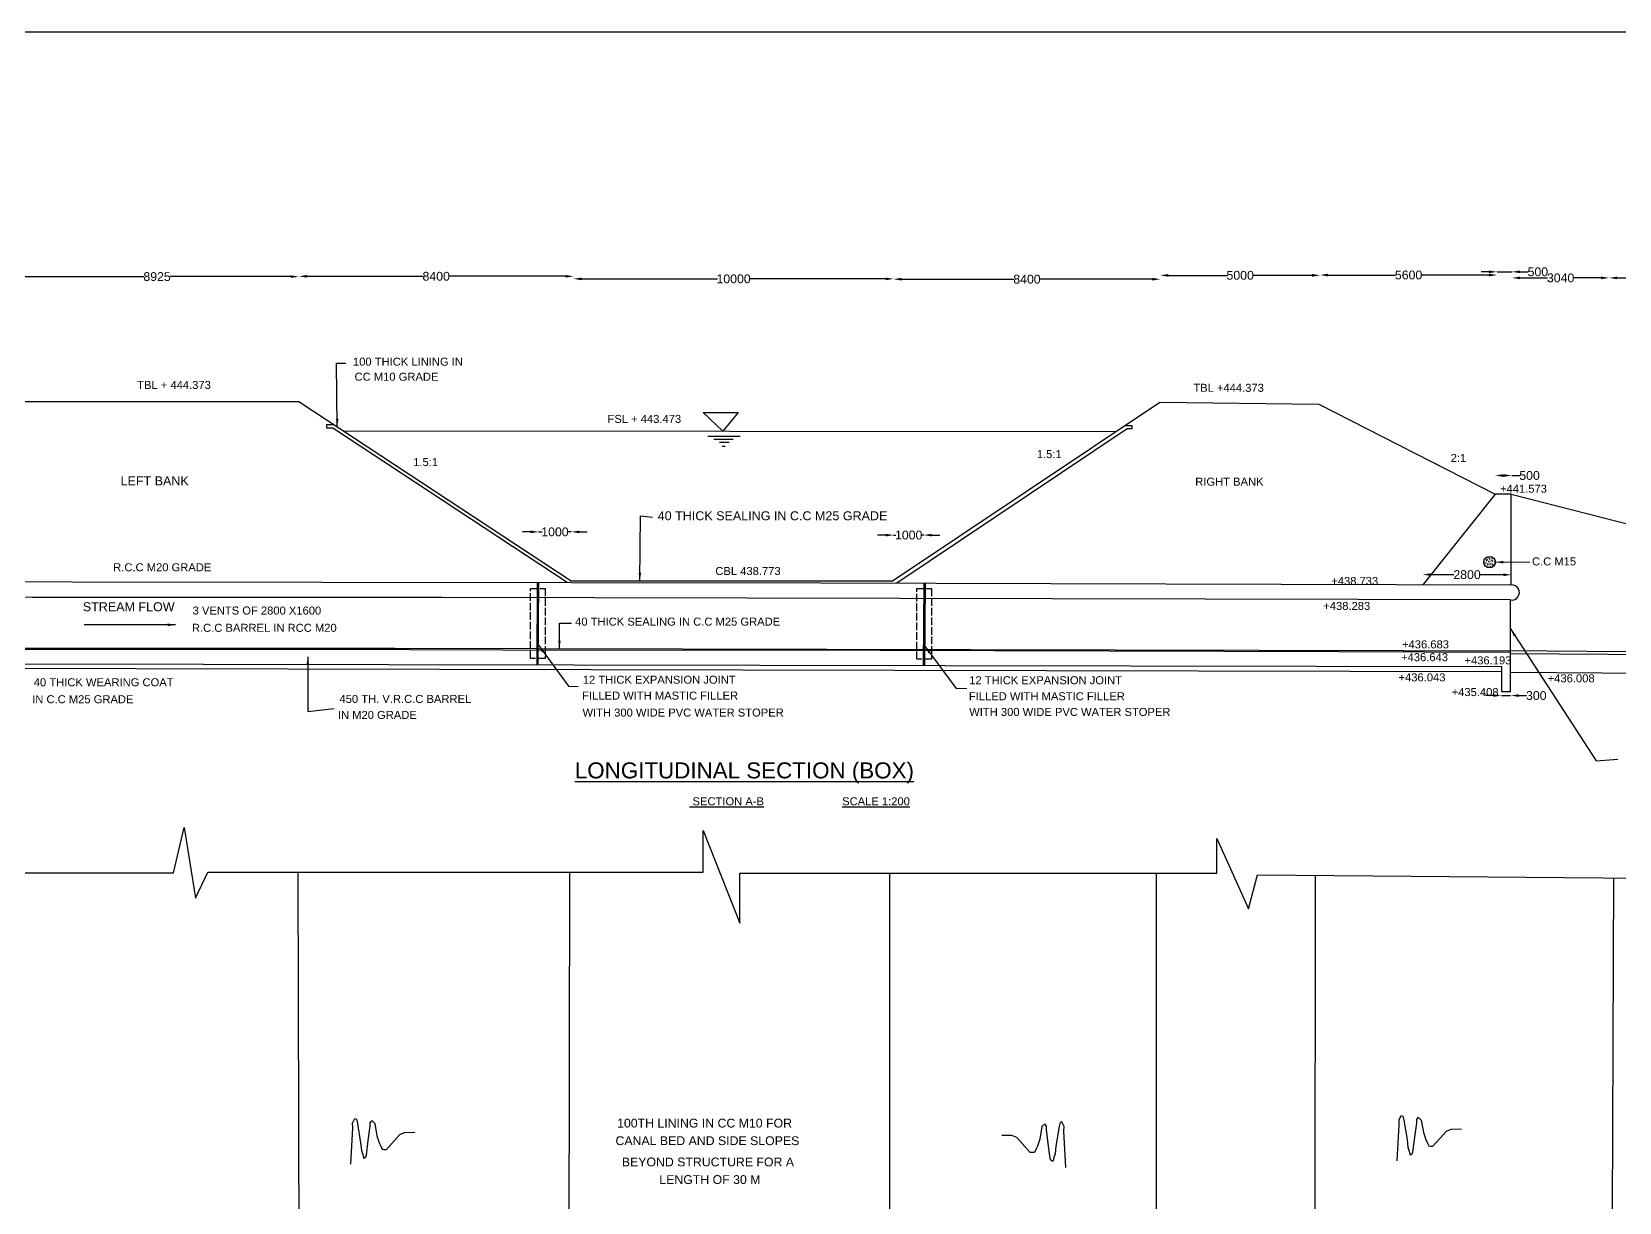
# Model space of a CAD drawing. Header units: millimetres. Extents: x 840 to 122466, y 1390 to 86476.
# Drawn here: x 31536 to 81126, y 49930 to 86476 of the extents above; entities that cross this region are included whole.
import ezdxf

# ---------------------------------------------------------------- set-up
doc = ezdxf.new("R2010")
doc.units = ezdxf.units.MM
doc.linetypes.add('ACAD_ISO02W100', pattern=[15, 12, -3])
for name, color, linetype in [('DIM', 7, 'Continuous'), ('DWG', 7, 'Continuous'), ('TXT', 7, 'Continuous')]:
    doc.layers.add(name, color=color, linetype=linetype)
doc.styles.get("Standard").update_dxf_attribs({"font": 'ARIAL.TTF'})
doc.dimstyles.new('ISO-25', dxfattribs={"dimtxt": 275, "dimasz": 250, "dimexe": 1.25, "dimexo": 0.625, "dimtad": 0, "dimdec": 0, "dimtxsty": 'Standard', "dimcen": 2.5, "dimse1": 1, "dimse2": 1, "dimadec": 0, "dimazin": 0, "dimtfac": 1, "dimtdec": 0, "dimtmove": 0, "dimatfit": 3, "dimfxl": 0, "dimarcsym": 0})

# ---------------------------------------------------------------- blocks, each defined once
blk = doc.blocks.new('*D9')
at = {"layer": 'Defpoints', "color": 0, "transparency": 16777216}
for p in [(58460, 70760), (58460, 70600), (59400, 70600)]:
    blk.add_point(p, dxfattribs=at)
at = {"layer": 'DIM', "color": 0, "lineweight": -2, "transparency": 16777216}
for p, q in [((58210, 70760), (57960, 70760)), ((58460, 70760), (58532, 70760)), ((59400, 70760), (59328, 70760)), ((59650, 70760), (59900, 70760))]:
    blk.add_line(p, q, dxfattribs=at)
at = {"layer": 'DIM', "color": 0, "transparency": 16777216}
for points in [[(58210, 70802), (58210, 70718), (58460, 70760)], [(59650, 70802), (59650, 70718), (59400, 70760)]]:
    blk.add_solid(points, dxfattribs=at)
at = {"layer": 'DIM', "color": 0, "transparency": 16777216, "insert": (58930, 70760), "char_height": 275, "attachment_point": 5}
blk.add_mtext('1000', dxfattribs=at)
blk = doc.blocks.new('*D10')
at = {"layer": 'Defpoints', "color": 0, "transparency": 16777216}
for p in [(77444, 65878), (77731, 65878), (77731, 65750)]:
    blk.add_point(p, dxfattribs=at)
at = {"layer": 'DIM', "color": 0, "lineweight": -2, "transparency": 16777216}
for p, q in [((77194, 65750), (76944, 65750)), ((77444, 65750), (77731, 65750)), ((77981, 65750), (78231, 65750))]:
    blk.add_line(p, q, dxfattribs=at)
at = {"layer": 'DIM', "color": 0, "transparency": 16777216}
for points in [[(77194, 65792), (77194, 65708), (77444, 65750)], [(77981, 65792), (77981, 65708), (77731, 65750)]]:
    blk.add_solid(points, dxfattribs=at)
at = {"layer": 'DIM', "color": 0, "transparency": 16777216, "insert": (78535, 65750), "char_height": 275, "attachment_point": 5}
blk.add_mtext('300', dxfattribs=at)
blk = doc.blocks.new('*D11')
at = {"layer": 'Defpoints', "color": 0, "transparency": 16777216}
for p in [(77756, 69520), (74988, 69211), (77755, 69202)]:
    blk.add_point(p, dxfattribs=at)
at = {"layer": 'DIM', "color": 0, "lineweight": -2, "transparency": 16777216}
for p, q in [((75239, 69527), (75959, 69525)), ((77506, 69520), (76785, 69523))]:
    blk.add_line(p, q, dxfattribs=at)
at = {"layer": 'DIM', "color": 0, "transparency": 16777216}
for points in [[(75239, 69569), (75239, 69486), (74989, 69528)], [(77506, 69562), (77505, 69479), (77756, 69520)]]:
    blk.add_solid(points, dxfattribs=at)
at = {"layer": 'DIM', "color": 0, "transparency": 16777216, "insert": (76372, 69524), "char_height": 275, "attachment_point": 5, "rotation": 359.8235}
blk.add_mtext('2800', dxfattribs=at)
blk = doc.blocks.new('*D12')
at = {"layer": 'Defpoints', "color": 0, "transparency": 16777216}
for p in [(77250, 72510), (77770, 72620), (77770, 72510)]:
    blk.add_point(p, dxfattribs=at)
at = {"layer": 'DIM', "color": 0, "lineweight": -2, "transparency": 16777216}
for p, q in [((77500, 72620), (77520, 72620)), ((77770, 72620), (78020, 72620))]:
    blk.add_line(p, q, dxfattribs=at)
at = {"layer": 'DIM', "color": 0, "transparency": 16777216}
for points in [[(77500, 72662), (77500, 72578), (77250, 72620)], [(77520, 72662), (77520, 72578), (77770, 72620)]]:
    blk.add_solid(points, dxfattribs=at)
at = {"layer": 'DIM', "color": 0, "transparency": 16777216, "insert": (78324, 72620), "char_height": 275, "attachment_point": 5}
blk.add_mtext('500', dxfattribs=at)
blk = doc.blocks.new('*D13')
at = {"layer": 'Defpoints', "color": 0, "transparency": 16777216}
for p in [(47370, 70720), (48390, 70860), (48390, 70720)]:
    blk.add_point(p, dxfattribs=at)
at = {"layer": 'DIM', "color": 0, "lineweight": -2, "transparency": 16777216}
for p, q in [((47120, 70860), (46870, 70860)), ((47370, 70860), (47482, 70860)), ((48390, 70860), (48278, 70860)), ((48640, 70860), (48890, 70860))]:
    blk.add_line(p, q, dxfattribs=at)
at = {"layer": 'DIM', "color": 0, "transparency": 16777216}
for points in [[(47120, 70902), (47120, 70818), (47370, 70860)], [(48640, 70902), (48640, 70818), (48390, 70860)]]:
    blk.add_solid(points, dxfattribs=at)
at = {"layer": 'DIM', "color": 0, "transparency": 16777216, "insert": (47880, 70860), "char_height": 275, "attachment_point": 5}
blk.add_mtext('1000', dxfattribs=at)
blk = doc.blocks.new('*D18')
at = {"layer": 'Defpoints', "color": 0, "transparency": 16777216}
for p in [(31020, 78690), (39880, 78830), (39880, 78690)]:
    blk.add_point(p, dxfattribs=at)
at = {"layer": 'DIM', "color": 0, "lineweight": -2, "transparency": 16777216}
for p, q in [((31270, 78830), (35038, 78830)), ((39630, 78830), (35862, 78830))]:
    blk.add_line(p, q, dxfattribs=at)
at = {"layer": 'DIM', "color": 0, "transparency": 16777216}
for points in [[(31270, 78872), (31270, 78788), (31020, 78830)], [(39630, 78872), (39630, 78788), (39880, 78830)]]:
    blk.add_solid(points, dxfattribs=at)
at = {"layer": 'DIM', "color": 0, "transparency": 16777216, "insert": (35450, 78830), "char_height": 275, "attachment_point": 5}
blk.add_mtext('8925', dxfattribs=at)
blk = doc.blocks.new('*D19')
at = {"layer": 'Defpoints', "color": 0, "transparency": 16777216}
for p in [(39880, 78830), (48460, 78840), (48460, 78830)]:
    blk.add_point(p, dxfattribs=at)
at = {"layer": 'DIM', "color": 0, "lineweight": -2, "transparency": 16777216}
for p, q in [((40130, 78840), (43759, 78840)), ((48210, 78840), (44581, 78840))]:
    blk.add_line(p, q, dxfattribs=at)
at = {"layer": 'DIM', "color": 0, "transparency": 16777216}
for points in [[(40130, 78882), (40130, 78798), (39880, 78840)], [(48210, 78882), (48210, 78798), (48460, 78840)]]:
    blk.add_solid(points, dxfattribs=at)
at = {"layer": 'DIM', "color": 0, "transparency": 16777216, "insert": (44170, 78840), "char_height": 275, "attachment_point": 5}
blk.add_mtext('8400', dxfattribs=at)
blk = doc.blocks.new('*D20')
at = {"layer": 'Defpoints', "color": 0, "transparency": 16777216}
for p in [(48460, 78840), (58460, 78840), (58460, 78760)]:
    blk.add_point(p, dxfattribs=at)
at = {"layer": 'DIM', "color": 0, "lineweight": -2, "transparency": 16777216}
for p, q in [((48710, 78760), (52955, 78760)), ((58210, 78760), (53965, 78760))]:
    blk.add_line(p, q, dxfattribs=at)
at = {"layer": 'DIM', "color": 0, "transparency": 16777216}
for points in [[(48710, 78802), (48710, 78718), (48460, 78760)], [(58210, 78802), (58210, 78718), (58460, 78760)]]:
    blk.add_solid(points, dxfattribs=at)
at = {"layer": 'DIM', "color": 0, "transparency": 16777216, "insert": (53460, 78760), "char_height": 275, "attachment_point": 5}
blk.add_mtext('10000', dxfattribs=at)
blk = doc.blocks.new('*D21')
at = {"layer": 'Defpoints', "color": 0, "transparency": 16777216}
for p in [(58460, 78760), (66790, 78760), (66790, 78750)]:
    blk.add_point(p, dxfattribs=at)
at = {"layer": 'DIM', "color": 0, "lineweight": -2, "transparency": 16777216}
for p, q in [((58710, 78750), (62214, 78750)), ((66540, 78750), (63036, 78750))]:
    blk.add_line(p, q, dxfattribs=at)
at = {"layer": 'DIM', "color": 0, "transparency": 16777216}
for points in [[(58710, 78792), (58710, 78708), (58460, 78750)], [(66540, 78792), (66540, 78708), (66790, 78750)]]:
    blk.add_solid(points, dxfattribs=at)
at = {"layer": 'DIM', "color": 0, "transparency": 16777216, "insert": (62625, 78750), "char_height": 275, "attachment_point": 5}
blk.add_mtext('8400', dxfattribs=at)
blk = doc.blocks.new('*D22')
at = {"layer": 'Defpoints', "color": 0, "transparency": 16777216}
for p in [(71780, 78870), (66790, 78750), (71780, 78750)]:
    blk.add_point(p, dxfattribs=at)
at = {"layer": 'DIM', "color": 0, "lineweight": -2, "transparency": 16777216}
for p, q in [((67040, 78870), (68874, 78870)), ((71530, 78870), (69696, 78870))]:
    blk.add_line(p, q, dxfattribs=at)
at = {"layer": 'DIM', "color": 0, "transparency": 16777216}
for points in [[(67040, 78912), (67040, 78828), (66790, 78870)], [(71530, 78912), (71530, 78828), (71780, 78870)]]:
    blk.add_solid(points, dxfattribs=at)
at = {"layer": 'DIM', "color": 0, "transparency": 16777216, "insert": (69285, 78870), "char_height": 275, "attachment_point": 5}
blk.add_mtext('5000', dxfattribs=at)
blk = doc.blocks.new('*D23')
at = {"layer": 'Defpoints', "color": 0, "transparency": 16777216}
for p in [(71780, 78870), (77310, 78880), (77310, 78870)]:
    blk.add_point(p, dxfattribs=at)
at = {"layer": 'DIM', "color": 0, "lineweight": -2, "transparency": 16777216}
for p, q in [((72030, 78880), (74134, 78880)), ((77060, 78880), (74956, 78880))]:
    blk.add_line(p, q, dxfattribs=at)
at = {"layer": 'DIM', "color": 0, "transparency": 16777216}
for points in [[(72030, 78922), (72030, 78838), (71780, 78880)], [(77060, 78922), (77060, 78838), (77310, 78880)]]:
    blk.add_solid(points, dxfattribs=at)
at = {"layer": 'DIM', "color": 0, "transparency": 16777216, "insert": (74545, 78880), "char_height": 275, "attachment_point": 5}
blk.add_mtext('5600', dxfattribs=at)
blk = doc.blocks.new('*D24')
at = {"layer": 'Defpoints', "color": 0, "transparency": 16777216}
for p in [(77310, 78880), (77780, 78980), (77780, 78880)]:
    blk.add_point(p, dxfattribs=at)
at = {"layer": 'DIM', "color": 0, "lineweight": -2, "transparency": 16777216}
for p, q in [((77060, 78980), (76810, 78980)), ((77310, 78980), (77780, 78980)), ((78030, 78980), (78280, 78980))]:
    blk.add_line(p, q, dxfattribs=at)
at = {"layer": 'DIM', "color": 0, "transparency": 16777216}
for points in [[(77060, 79022), (77060, 78938), (77310, 78980)], [(78030, 79022), (78030, 78938), (77780, 78980)]]:
    blk.add_solid(points, dxfattribs=at)
at = {"layer": 'DIM', "color": 0, "transparency": 16777216, "insert": (78584, 78980), "char_height": 275, "attachment_point": 5}
blk.add_mtext('500', dxfattribs=at)
blk = doc.blocks.new('*D25')
at = {"layer": 'Defpoints', "color": 0, "transparency": 16777216}
for p in [(77780, 79160), (80810, 79160), (80810, 78790)]:
    blk.add_point(p, dxfattribs=at)
at = {"layer": 'DIM', "color": 0, "lineweight": -2, "transparency": 16777216}
for p, q in [((78030, 78790), (78884, 78790)), ((80560, 78790), (79706, 78790))]:
    blk.add_line(p, q, dxfattribs=at)
at = {"layer": 'DIM', "color": 0, "transparency": 16777216}
for points in [[(78030, 78832), (78030, 78748), (77780, 78790)], [(80560, 78832), (80560, 78748), (80810, 78790)]]:
    blk.add_solid(points, dxfattribs=at)
at = {"layer": 'DIM', "color": 0, "transparency": 16777216, "insert": (79295, 78790), "char_height": 275, "attachment_point": 5}
blk.add_mtext('3040', dxfattribs=at)
blk = doc.blocks.new('*D26')
at = {"layer": 'Defpoints', "color": 0, "transparency": 16777216}
for p in [(80810, 78790), (85460, 78790), (85460, 78790)]:
    blk.add_point(p, dxfattribs=at)
at = {"layer": 'DIM', "color": 0, "lineweight": -2, "transparency": 16777216}
for p, q in [((81060, 78790), (82719, 78790)), ((85210, 78790), (83551, 78790))]:
    blk.add_line(p, q, dxfattribs=at)
at = {"layer": 'DIM', "color": 0, "transparency": 16777216}
for points in [[(81060, 78832), (81060, 78748), (80810, 78790)], [(85210, 78832), (85210, 78748), (85460, 78790)]]:
    blk.add_solid(points, dxfattribs=at)
at = {"layer": 'DIM', "color": 0, "transparency": 16777216, "insert": (83135, 78790), "char_height": 275, "attachment_point": 5}
blk.add_mtext('4460', dxfattribs=at)

msp = doc.modelspace()

# ---------------------------------------------------------------- hatches: boundary and pattern name
at = {"layer": 'DWG'}
h = msp.add_hatch(dxfattribs=at)
h.set_pattern_fill('AR-CONC', color=256, scale=0.5)
h.set_pattern_definition([(50, (62465.234, 455.18), (91.092334, -7.96954), [9.525, -104.775]), (355, (62465.23, 455.18), (-17.62171, 95.52842), [7.62, -83.82029]), (100.45144, (62472.825, 454.52), (73.47062, 87.55888), [8.095, -89.04512]), (46.1842, (62465.23, 480.58), (135.53952, -21.02116), [14.2875, -157.1625]), (96.63556, (62476.53, 478.83), (118.70207, 123.71306), [12.1425, -133.5678]), (351.18415, (62465.23, 480.58), (118.70207, 123.71306), [11.42998, -125.72987]), (21, (62477.934, 474.23), (75.807196, -51.1326), [9.525, -104.775]), (326, (62477.93, 474.23), (30.90101, 92.09398), [7.62, -83.82]), (71.45144, (62484.25, 469.97), (106.70821, 40.96138), [8.095, -89.04497]), (37.5, (62465.234, 455.182), (1.544302, 42.27752), [0, -82.804, 0, -85.09, 0, -84.1375]), (7.5, (62465.234, 455.18), (33.40983, 50.090287), [0, -48.514, 0, -80.899, 0, -32.0675]), (327.5, (62436.913, 455.182), (67.795298, -2.864372), [0, -31.75, 0, -99.06, 0, -131.445]), (317.5, (62424.213, 455.18), (74.06459, 12.713246), [0, -41.275, 0, -65.786, 0, -93.345])])
h.paths.add_polyline_path([(76894.1, 69915.2, 1), (77256.3, 69915.2, 1)])

# ---------------------------------------------------------------- linework, layer by layer
msp.add_lwpolyline([(122464.4, 1390), (839.7, 1390), (839.7, 86475.6), (122464.4, 86475.6)], close=True)
for points in [[(14031.8, 72547.2), (14545.2, 72532), (25509, 72130.5), (31000.4, 74933.7), (39882.1, 74933.7), (48388.8, 69333.1), (58427.1, 69333.1), (66770.3, 74906.7), (71744.3, 74851.8), (77250.7, 72034.3)], [(53120, 74007.9), (52510, 74590), (53600, 74590), (53120, 74007.9)], [(48260, 69278.6), (40940, 74100), (40750, 74100), (40750, 74210), (40973.4, 74215.2)], [(41272.3, 74018.4), (65408.6, 73997.1)], [(65680.8, 74178.8), (65900, 74178.8), (65900, 74080), (65750, 74080), (58560, 69261.2)], [(52660, 73850), (53670, 73850)], [(52840, 73760), (53450, 73760)], [(53020, 73660), (53320, 73660)], [(53100, 73540), (53200, 73540)], [(25000.3, 69308.2), (56182.8, 69268.5), (77754.6, 69202.1), (77754.6, 72034.3), (77250.7, 72034.3), (74987.9, 69210.6)], [(77754.6, 72034.3), (84879.3, 70212), (99867.3, 70140.8)], [(77731.4, 66480), (84860, 66430), (85020, 65840), (85330, 65840), (85410.1, 70209.4)], [(47320, 66713.7), (47339, 69279.8)], [(47360, 66713.7), (47379, 69279.7)], [(59390, 66691.4), (59418.3, 69258.6)], [(59430, 66691.4), (59458.3, 69258.4)], [(13630.6, 65949.4), (13630.6, 67146.6), (25001.1, 67146.6), (25001.1, 65964.6), (25303.3, 65964.6), (25303.3, 66754.3), (77444.3, 66658.1), (77444.3, 65878.5), (77731.4, 65878.5), (77731.4, 68734.3)], [(16084.2, 68812.7), (20800, 67230), (42880, 67230), (78870, 67150), (87600, 67070), (95050, 67070), (99850, 67010)], [(77731.4, 68734.3), (44342.5, 68810.3), (31564.6, 68810.3), (25001.1, 68870.9), (25001.1, 67146.6)], [(25001.1, 67200), (40460, 67200), (46240, 67180), (58040, 67170), (72360, 67130), (77731.4, 67110)], [(77731.4, 67060), (85351.4, 67009.8)], [(25303.3, 66620), (77444.3, 66500)], [(3800, 44010), (3800, 60170), (11700, 60170), (11700, 61610), (12880, 58930), (13250, 60220), (22690, 60220), (32630, 60220), (35960, 60220), (36300, 61630), (36650, 59420), (37040, 60240), (52510, 60240), (52510, 61540), (53650, 58640), (53650, 60200), (68560, 60200), (68560, 61290), (69540, 59090), (69830, 60150), (84220, 60030)], [(39920, 36813.8), (39860, 60240)], [(48300, 36800.8), (48340, 60240)], [(58340, 36785.3), (58340, 60200)], [(66670, 36772.4), (66670, 60200)], [(71620.1, 36764.7), (71640.4, 60134.9)], [(80895.6, 44453.9), (80960.3, 60057.2)], [(74193.2, 51218.2), (74251.3, 52349.6), (74248.3, 52499.5), (74306, 52620.7), (74315.6, 52640.9), (74366, 52621.8), (74398.5, 52492.5), (74500.3, 51884.3), (74525, 51644.8), (74567.3, 51525.6), (74589.3, 51426), (74599.7, 51406.2), (74619.5, 51416.5), (74658.9, 51447.3), (74677.9, 51497.7), (74738.9, 51959), (74800.4, 52400.3), (74798.2, 52510.2), (74837.2, 52561), (74846.9, 52581.2), (74938.6, 52493), (75006.2, 52104.2), (75080.4, 51885.6), (75132.6, 51776.6), (75174.3, 51687.4), (75234.5, 51678.6), (75304.5, 51679.9), (75725.4, 52148.2), (75874.3, 52211.1), (76194.2, 52217.3)], [(41503.2, 51118.2), (41561.3, 52249.6), (41558.3, 52399.5), (41616, 52520.7), (41625.6, 52540.9), (41676, 52521.8), (41708.5, 52392.5), (41810.3, 51784.3), (41835, 51544.8), (41877.3, 51425.6), (41899.3, 51326), (41909.7, 51306.2), (41929.5, 51316.5), (41968.9, 51347.3), (41987.9, 51397.7), (42048.9, 51859), (42110.4, 52300.3), (42108.2, 52410.2), (42147.2, 52461), (42156.9, 52481.2), (42248.6, 52393), (42316.2, 52004.2), (42390.4, 51785.6), (42442.6, 51676.6), (42484.3, 51587.4), (42544.5, 51578.6), (42614.5, 51579.9), (43035.4, 52048.2), (43184.3, 52111.1), (43504.2, 52117.3)], [(63836.8, 51018.2), (63778.7, 52149.6), (63781.7, 52299.5), (63724, 52420.7), (63714.4, 52440.9), (63664, 52421.8), (63631.5, 52292.5), (63529.7, 51684.3), (63505, 51444.8), (63462.7, 51325.6), (63440.7, 51226), (63430.3, 51206.2), (63410.5, 51216.5), (63371.1, 51247.3), (63352.1, 51297.7), (63291.1, 51759), (63229.6, 52200.3), (63231.8, 52310.2), (63192.8, 52361), (63183.1, 52381.2), (63091.4, 52293), (63023.8, 51904.2), (62949.6, 51685.6), (62897.4, 51576.6), (62855.7, 51487.4), (62795.5, 51478.6), (62725.5, 51479.9), (62304.6, 51948.2), (62155.7, 52011.1), (61835.8, 52017.3)]]:
    msp.add_lwpolyline(points, dxfattribs=at)
at = {"layer": 'DWG', "linetype": 'ACAD_ISO02W100', "ltscale": 20}
for points in [[(47120, 69090), (47570, 69090), (47570, 66910), (47120, 66910)], [(59180, 69090), (59640, 69090), (59640, 66890), (59180, 66890)]]:
    msp.add_lwpolyline(points, close=True, dxfattribs=at)
at = {"layer": 'DWG'}
msp.add_circle((77075.2, 69915.2), 181.1, dxfattribs=at)
msp.add_arc((77769.9, 68966.9), 235.7, 260.59051, 93.70951, dxfattribs=at)

# ---------------------------------------------------------------- texts
at = {"layer": 'TXT'}
for s, height, p in [('100 THICK LINING IN', 250, (41570, 76050)), ('TBL + 444.373', 250, (34830.7, 75323.4)), ('CC M10 GRADE', 250, (41620, 75580)), ('TBL +444.373', 250, (67820.7, 75233.4)), ('FSL + 443.473', 250, (49520.7, 74263.4)), ('1.5:1', 250, (62930.7, 73163.4)), ('1.5:1', 250, (43450.7, 72913.4)), ('2:1', 250, (75860.7, 73043.4)), ('LEFT BANK', 280, (34310.7, 72313.4)), ('RIGHT BANK', 250, (67880.7, 72303.4)), ('+441.573', 250, (77400.7, 72083.4)), ('40 THICK SEALING IN C.C M25 GRADE', 280, (51090.7, 71223.4)), ('C.C M15', 250, (78400.7, 69813.4)), ('R.C.C M20 GRADE', 250, (34080, 69630)), ('CBL 438.773', 250, (52890.7, 69513.4)), ('+438.733', 250, (72130.7, 69203.4)), ('STREAM FLOW', 280, (33130.7, 68383.4)), ('3 VENTS OF 2800 X1600', 250, (36560, 68280)), ('+438.283', 250, (71880.7, 68423.4)), ('R.C.C BARREL IN RCC M20', 250, (36540, 67740)), ('40 THICK SEALING IN C.C M25 GRADE', 250, (48510.7, 67933.4)), ('+436.683', 250, (74340.7, 67223.4)), ('+436.643', 250, (74310.7, 66823.4)), ('+436.193', 250, (76290.7, 66723.4)), ('40 THICK WEARING COAT', 250, (31600, 66040)), ('12 THICK EXPANSION JOINT', 250, (48750, 66120)), ('12 THICK EXPANSION JOINT', 250, (60820.7, 66103.4)), ('+436.043', 250, (74230.7, 66193.4)), ('+435.408', 250, (75890.7, 65733.4)), ('+436.008', 250, (78890.7, 66163.4)), ('IN C.C M25 GRADE', 250, (31550, 65510)), ('450 TH. V.R.C.C BARREL', 250, (41150, 65520)), ('FILLED WITH MASTIC FILLER', 250, (48730.7, 65623.4)), ('FILLED WITH MASTIC FILLER', 250, (60810.7, 65603.4)), ('IN M20 GRADE', 250, (41100, 65020)), ('WITH 300 WIDE PVC WATER STOPER', 250, (48740.7, 65093.4)), ('WITH 300 WIDE PVC WATER STOPER', 250, (60820.7, 65113.4)), ('%%ULONGITUDINAL SECTION (BOX)', 500, (48500.7, 63163.4)), ('%%U SECTION A-B', 250, (52080.7, 62323.4)), ('%%USCALE 1:200', 250, (56850.7, 62323.4)), ('100TH LINING IN CC M10 FOR', 275, (49820.7, 52263.4)), ('CANAL BED AND SIDE SLOPES', 275, (49770.7, 51713.4)), ('BEYOND STRUCTURE FOR A', 275, (49970, 51050)), ('LENGTH OF 30 M', 275, (51140, 50500))]:
    msp.add_text(s, height=height, dxfattribs=at).set_placement(p)

# ---------------------------------------------------------------- dimensions: what is measured, and where the dimension line sits
at = {"layer": 'DIM'}
for p1, p2, distance, text, picture, middle in [((31020, 78690), (39880, 78690), 140, '8925', '*D18', (35450, 78830)), ((39880, 78830), (48460, 78830), 10, '8400', '*D19', (44170, 78840)), ((58460, 78760), (66790, 78760), -10, '8400', '*D21', (62625, 78750)), ((66790, 78750), (71780, 78750), 120, '5000', '*D22', (69285, 78870)), ((71780, 78870), (77310, 78870), 10, '5600', '*D23', (74545, 78880)), ((77310, 78880), (77780, 78880), 100, '500', '*D24', (78584, 78980)), ((77780, 79160), (80810, 79160), -370, '3040', '*D25', (79295, 78790)), ((80810, 78790), (85460, 78790), 0, '4460', '*D26', (83135, 78790)), ((77250, 72510), (77770, 72510), 110, '500', '*D12', (78324, 72620)), ((47370, 70720), (48390, 70720), 140, '1000', '*D13', (47880, 70860)), ((59400, 70600), (58460, 70600), -160, '1000', '*D9', (58930, 70760)), ((74987.9, 69210.6), (77754.6, 69202.1), 317.6, '2800', '*D11', (76372.2, 69523.9)), ((77444.3, 65878.5), (77731.4, 65878.5), -128.5, '300', '*D10', (78535.2, 65750))]:
    dim = msp.add_aligned_dim(p1=p1, p2=p2, distance=distance, text=text, dimstyle='ISO-25', dxfattribs=at)
    dim.commit()
    dim.dimension.update_dxf_attribs({"geometry": picture, "text_midpoint": middle})
dim = msp.add_aligned_dim(p1=(48460, 78840), p2=(58460, 78840), distance=-80, dimstyle='ISO-25', dxfattribs=at)
dim.commit()
dim.dimension.update_dxf_attribs({"geometry": '*D20', "text_midpoint": (53460, 78760)})

# ---------------------------------------------------------------- leaders
at = {"layer": 'TXT'}
for points in [[(41079.9, 74145.1), (41060, 76130), (41350, 76130)], [(50530, 69333.1), (50550, 71360), (50930, 71320)], [(77256.3, 69910.8), (78330, 69930)], [(36030, 67960), (33170, 67960)], [(48019.9, 67218.6), (48019.9, 68010), (48400, 68010)], [(77731.4, 67830), (80410, 63710), (81080, 63760)], [(40160, 66960), (40160, 65250), (40980, 65350)], [(47364.5, 67320.1), (48300, 66040), (48610, 66030)], [(59436.6, 67290.5), (60410, 65970), (60750, 65980)]]:
    msp.add_leader(points, dimstyle='ISO-25', override={"dimgap": 0.625, "dimtad": 0}, dxfattribs=at)

doc.saveas('drawing.dxf')
